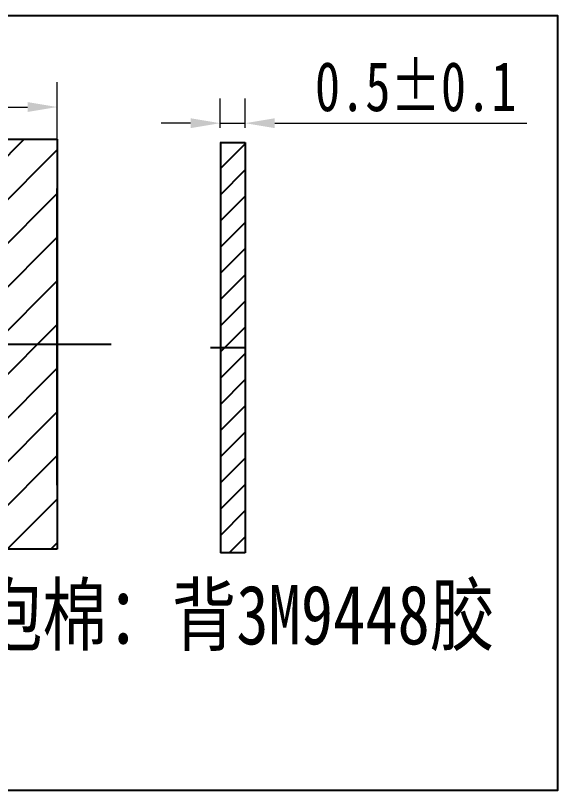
# Model space of a CAD drawing. Extents: x 358 to 466, y 264 to 340.
# Drawn here: x 417.12 to 428.1, y 282.79 to 298.47 of the extents above; entities that cross this region are included whole.
import ezdxf

# ---------------------------------------------------------------- set-up
doc = ezdxf.new("R2010")
doc.units = 0
doc.header["$LTSCALE"] = 23.1
doc.header["$MEASUREMENT"] = 0
doc.layers.get('0').update_dxf_attribs({"linetype": 'CONTINUOUS'})
doc.layers.get('Defpoints').update_dxf_attribs({"linetype": 'CONTINUOUS'})
doc.layers.add('3_SOLID_GEOM', color=7, linetype='CONTINUOUS')
doc.layers.add('标注', color=3, linetype='CONTINUOUS', lineweight=9)
doc.styles.get("Standard").update_dxf_attribs({"font": 'txt', "width": 0.8})
doc.styles.add('样式 1', font='SimSun.ttf', dxfattribs={"width": 0.75})
doc.dimstyles.new('ISO-25$0', dxfattribs={"dimscale": 0, "dimtxt": 1, "dimasz": 0.6, "dimexe": 0.5, "dimexo": 0.3, "dimgap": 0.2, "dimtad": 1, "dimrnd": 0.0005, "dimdsep": 46, "dimtxsty": '样式 1', "dimcen": 2.5, "dimclrd": 3, "dimclre": 3, "dimclrt": 3, "dimazin": 0, "dimtfac": 1, "dimtmove": 0, "dimatfit": 3, "dimfxl": 0, "dimlwd": 9, "dimlwe": 9, "dimarcsym": 0})

# ---------------------------------------------------------------- blocks, each defined once
blk = doc.blocks.new('*D53')
at = {"layer": 'Defpoints', "color": 0}
for p in [(417.959, 296.618), (409.659, 294.819), (417.959, 294.819)]:
    blk.add_point(p, dxfattribs=at)
at = {"layer": '标注', "color": 3, "lineweight": 9}
for p, q in [((409.659, 295.119), (409.659, 297.118)), ((417.959, 295.119), (417.959, 297.118)), ((410.259, 296.618), (417.359, 296.618))]:
    blk.add_line(p, q, dxfattribs=at)
at = {"layer": '标注', "color": 3}
for points in [[(410.259, 296.718), (410.259, 296.518), (409.659, 296.618)], [(417.359, 296.718), (417.359, 296.518), (417.959, 296.618)]]:
    blk.add_solid(points, dxfattribs=at)
at = {"layer": '标注', "color": 3, "insert": (413.809, 297.354), "char_height": 1, "attachment_point": 5, "style": '样式 1'}
blk.add_mtext('8.3%%P0.1', dxfattribs=at)
blk = doc.blocks.new('*D55')
at = {"layer": 'Defpoints', "color": 0}
for p in [(421.767, 296.291), (421.264, 295.899), (421.767, 295.899)]:
    blk.add_point(p, dxfattribs=at)
at = {"layer": '标注', "color": 3, "lineweight": 9}
for p, q in [((421.264, 296.199), (421.264, 296.791)), ((421.767, 296.199), (421.767, 296.791)), ((420.664, 296.291), (420.064, 296.291)), ((421.264, 296.291), (421.767, 296.291)), ((422.367, 296.291), (427.476, 296.291))]:
    blk.add_line(p, q, dxfattribs=at)
at = {"layer": '标注', "color": 3}
for points in [[(420.664, 296.391), (420.664, 296.191), (421.264, 296.291)], [(422.367, 296.391), (422.367, 296.191), (421.767, 296.291)]]:
    blk.add_solid(points, dxfattribs=at)
at = {"layer": '标注', "color": 3, "insert": (425.222, 297.027), "char_height": 1, "attachment_point": 5, "style": '样式 1'}
blk.add_mtext('0.5%%P0.1', dxfattribs=at)

msp = doc.modelspace()

# ---------------------------------------------------------------- hatches: boundary and pattern name
h = msp.add_hatch()
h.set_pattern_fill('ANSI31', color=256, scale=5, style=0)
h.set_pattern_definition([(45, (-998.93183, 552.05196), (-0.44194174, 0.44194174), [])])
h.paths.add_polyline_path([(417.959, 295.969), (413.809, 295.969), (413.809, 291.819), (417.959, 291.819)])
h.paths.add_polyline_path([(413.809, 295.969), (409.659, 295.969), (409.659, 291.819), (413.809, 291.819)])
h.paths.add_polyline_path([(409.659, 291.819), (409.659, 287.669), (413.809, 287.669), (413.809, 291.819)])
h.paths.add_polyline_path([(413.809, 291.819), (413.809, 287.669), (417.959, 287.669), (417.959, 291.819)])
h = msp.add_hatch()
h.set_pattern_fill('ANSI31', color=0, scale=3, style=0)
h.set_pattern_definition([(45, (-1168.38162, 853.03255), (-0.26516504, 0.26516504), [])])
h.paths.add_polyline_path([(421.267, 295.899), (421.267, 287.599), (421.767, 287.599), (421.767, 295.899)])

# ---------------------------------------------------------------- linework, layer by layer
for p, q in [((409.659, 295.969), (417.959, 295.969)), ((416.959, 295.969), (417.959, 295.969)), ((417.959, 295.969), (417.959, 287.669)), ((417.959, 287.669), (409.659, 287.669))]:
    msp.add_line(p, q)
at = {"color": 0}
for p, q in [((421.261, 295.899), (421.767, 295.899)), ((421.767, 295.899), (421.767, 287.599)), ((417.959, 288.969), (417.959, 294.669)), ((421.767, 287.599), (421.267, 287.599))]:
    msp.add_line(p, q, dxfattribs=at)
at = {"color": 0, "linetype": 'ByBlock'}
for p, q in [((417.959, 294.669), (417.959, 294.969)), ((417.959, 288.969), (417.959, 288.669))]:
    msp.add_line(p, q, dxfattribs=at)
at = {"color": 1, "linetype": 'ByBlock'}
msp.add_line((408.564, 291.819), (419.054, 291.819), dxfattribs=at)
at = {"color": 1}
msp.add_line((421.067, 291.749), (421.767, 291.749), dxfattribs=at)
at = {"color": 0}
msp.add_lwpolyline([(406.471, 298.47), (428.095, 298.47), (428.095, 282.787), (406.471, 282.787)], close=True, dxfattribs=at)
at = {"layer": '3_SOLID_GEOM'}
for p, q in [((421.261, 295.899), (421.267, 295.899)), ((421.267, 295.899), (421.267, 287.599))]:
    msp.add_line(p, q, dxfattribs=at)

# ---------------------------------------------------------------- texts
at = {"color": 0, "insert": (407.186, 286.944), "char_height": 1.2, "width": 41.82761, "attachment_point": 1}
msp.add_mtext('{\\fSimSun|b0|i0|c134|p54;\\C3;硬质不导角单面泡棉：背3M9448胶}', dxfattribs=at)

# ---------------------------------------------------------------- dimensions: what is measured, and where the dimension line sits
at = {"layer": '标注'}
dim = msp.add_linear_dim(base=(417.959, 296.618), p1=(409.659, 294.819), p2=(417.959, 294.819), text='<>%%P0.1', dimstyle='ISO-25$0', override={"dimscale": 1}, dxfattribs=at)
dim.commit()
dim.dimension.update_dxf_attribs({"geometry": '*D53', "text_midpoint": (413.809, 296.618), "dimtype": 160})
dim = msp.add_linear_dim(base=(421.767, 296.291), p1=(421.264, 295.899), p2=(421.767, 295.899), text='<>%%P0.1', dimstyle='ISO-25$0', override={"dimscale": 1}, dxfattribs=at)
dim.commit()
dim.dimension.update_dxf_attribs({"geometry": '*D55', "text_midpoint": (425.222, 297.027)})

doc.saveas('drawing.dxf')
